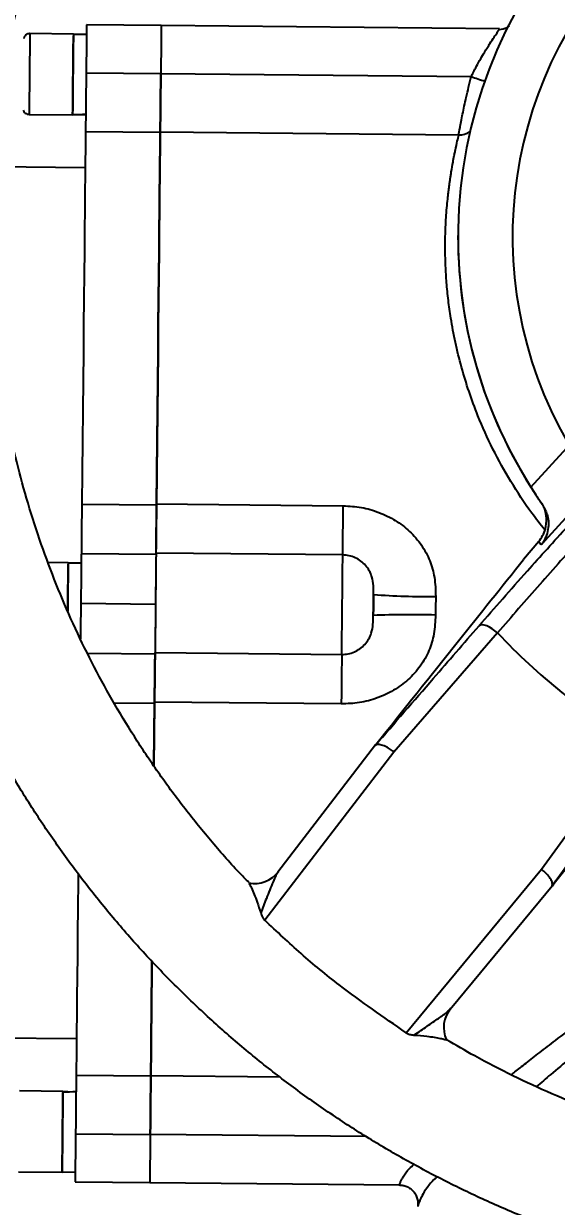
# Model space of a CAD drawing. Header units: millimetres. Extents: x 2344 to 4024, y 1094 to 2282.
# Drawn here: x 2803.4 to 2880.5, y 1290 to 1461.1 of the extents above; entities that cross this region are included whole.
import ezdxf

# ---------------------------------------------------------------- set-up
doc = ezdxf.new("R2010")
doc.units = ezdxf.units.MM
doc.layers.add('标注', color=3, linetype='Continuous', lineweight=13)
doc.styles.add('SLDTEXTSTYLE1', font='txt.shx', dxfattribs={"width": 0.7, "bigfont": 'gbcbig.shx'})
doc.dimstyles.new('SLDDIMSTYLE12$0', dxfattribs={"dimtxt": 12, "dimasz": 10, "dimexe": 0, "dimexo": 0.0625, "dimgap": 0.875, "dimtad": 1, "dimdec": 1, "dimlfac": 1.8, "dimrnd": 1e-09, "dimzin": 12, "dimdsep": 46, "dimtxsty": 'SLDTEXTSTYLE1', "dimcen": 0.09, "dimdle": 8.16, "dimclrd": 3, "dimclre": 3, "dimadec": 0, "dimazin": 3, "dimtfac": 1, "dimtdec": 1, "dimtofl": 0, "dimtmove": 0, "dimatfit": 3, "dimfxl": 0, "dimfrac": 2, "dimtolj": 1, "dimlwd": 5, "dimlwe": 5, "dimarcsym": 0})

# ---------------------------------------------------------------- blocks, each defined once
blk = doc.blocks.new('*D65')
at = {"layer": 'Defpoints', "color": 0, "transparency": 16777216}
for p in [(2933.99, 1598.79), (2933.99, 1429.84), (2676.26, 1378.19)]:
    blk.add_point(p, dxfattribs=at)
at = {"layer": '标注', "color": 3, "lineweight": 5, "transparency": 16777216}
blk.add_line((2676.26, 1378.25), (2676.26, 1598.79), dxfattribs=at)
at = {"layer": '标注', "color": 3, "linetype": 'Continuous', "lineweight": 5, "transparency": 16777216}
for p, q in [((2686.26, 1598.79), (2923.99, 1598.79)), ((2933.99, 1429.91), (2933.99, 1598.79))]:
    blk.add_line(p, q, dxfattribs=at)
at = {"layer": '标注', "color": 3, "transparency": 16777216}
for points in [[(2686.26, 1600.46), (2686.26, 1597.12), (2676.26, 1598.79)], [(2923.99, 1600.46), (2923.99, 1597.12), (2933.99, 1598.79)]]:
    blk.add_solid(points, dxfattribs=at)
at = {"layer": '标注', "color": 0, "transparency": 16777216, "insert": (2805.29, 1611.09), "char_height": 10, "attachment_point": 5, "style": 'SLDTEXTSTYLE1'}
blk.add_mtext('\\A1;{\\H2.28571x;245}', dxfattribs=at)

msp = doc.modelspace()

# ---------------------------------------------------------------- linework, layer by layer
at = {"color": 7, "linetype": 'Continuous', "lineweight": 25}
for p, q in [((2810.631, 1459.615), (2804.331, 1459.678)), ((2823.334, 1460.839), (2812.534, 1460.946)), ((2872.254, 1460.353), (2823.334, 1460.839)), ((2812.52, 1459.542), (2810.631, 1459.561)), ((2812.465, 1453.999), (2823.265, 1453.892)), ((2823.265, 1453.907), (2868.148, 1453.461)), ((2804.215, 1447.978), (2810.515, 1447.916)), ((2812.381, 1445.507), (2823.18, 1445.4)), ((2866.338, 1445.002), (2823.181, 1445.43)), ((2812.328, 1440.247), (2798.802, 1440.382)), ((2866.234, 1430.452), (2866.234, 1430.441)), ((2876.78, 1394.051), (2881.975, 1399.744)), ((2811.844, 1391.59), (2822.644, 1391.482)), ((2822.645, 1391.628), (2849.644, 1391.36)), ((2878.22, 1391.871), (2878.421, 1391.595)), ((2878.921, 1390.258), (2878.919, 1390.262)), ((2879.022, 1389.58), (2878.921, 1390.258)), ((2877.915, 1386.173), (2875.716, 1383.598)), ((2811.773, 1384.446), (2822.573, 1384.338)), ((2849.573, 1384.234), (2822.574, 1384.503)), ((2809.87, 1383.119), (2806.973, 1383.148)), ((2811.759, 1383.046), (2809.869, 1383.065)), ((2811.702, 1377.251), (2822.501, 1377.143)), ((2871.967, 1372.965), (2856.976, 1355.719)), ((2812.65, 1370.045), (2822.43, 1369.948)), ((2822.431, 1370.112), (2849.43, 1369.844)), ((2816.485, 1362.863), (2822.359, 1362.804)), ((2849.359, 1362.682), (2822.36, 1362.95)), ((2878.285, 1338.771), (2891.735, 1357.243)), ((2856.976, 1355.719), (2838.297, 1331.376)), ((2854.307, 1356.76), (2840.208, 1338.344)), ((2858.744, 1315.115), (2878.285, 1338.771)), ((2865.12, 1318.54), (2880.1, 1336.635)), ((2684.183, 1315.515), (2811.076, 1314.254)), ((2811.024, 1308.994), (2821.824, 1308.887)), ((2821.824, 1308.917), (2840.467, 1308.732)), ((2809.111, 1306.623), (2802.811, 1306.685)), ((2809.11, 1306.569), (2809.109, 1306.465)), ((2810.94, 1300.502), (2821.74, 1300.395)), ((2852.989, 1300.1), (2821.74, 1300.41)), ((2802.695, 1294.986), (2808.995, 1294.923)), ((2808.995, 1294.977), (2810.885, 1294.959)), ((2810.871, 1293.555), (2821.671, 1293.447)), ((2821.671, 1293.448), (2857.763, 1293.089))]:
    msp.add_line(p, q, dxfattribs=at)
at = {"color": 7, "linetype": 'Continuous', "lineweight": 25, "flags": 128}
for points in [[(2804.331, 1459.678), (2804.331, 1459.668), (2804.329, 1459.432), (2804.324, 1458.894), (2804.316, 1458.083), (2804.305, 1457.043), (2804.293, 1455.829), (2804.28, 1454.507), (2804.267, 1453.149), (2804.253, 1451.827), (2804.241, 1450.614), (2804.231, 1449.573), (2804.223, 1448.762), (2804.218, 1448.224), (2804.215, 1447.988), (2804.215, 1447.978)], [(2812.534, 1460.946), (2812.533, 1460.774), (2812.528, 1460.264), (2812.519, 1459.442), (2812.509, 1458.348), (2812.495, 1457.032), (2812.481, 1455.559), (2812.465, 1453.999)], [(2823.334, 1460.839), (2823.332, 1460.667), (2823.327, 1460.157), (2823.319, 1459.335), (2823.308, 1458.24), (2823.295, 1456.925), (2823.28, 1455.452), (2823.265, 1453.892)], [(2823.334, 1460.839), (2823.332, 1460.67), (2823.327, 1460.163), (2823.319, 1459.344), (2823.308, 1458.252), (2823.295, 1456.938), (2823.28, 1455.466), (2823.265, 1453.907)], [(2810.631, 1459.561), (2810.631, 1459.605), (2810.629, 1459.37), (2810.623, 1458.832), (2810.615, 1458.02), (2810.605, 1456.98), (2810.593, 1455.766), (2810.58, 1454.445), (2810.566, 1453.086), (2810.553, 1451.765), (2810.541, 1450.551), (2810.531, 1449.511), (2810.523, 1448.7), (2810.517, 1448.162), (2810.515, 1447.926), (2810.515, 1447.97)], [(2810.515, 1447.97), (2810.517, 1448.128), (2810.522, 1448.595), (2810.529, 1449.344), (2810.539, 1450.336), (2810.551, 1451.514), (2810.564, 1452.816), (2810.577, 1454.17), (2810.59, 1455.502), (2810.603, 1456.738), (2810.613, 1457.812), (2810.622, 1458.665), (2810.628, 1459.25), (2810.628, 1459.335)], [(2812.465, 1453.999), (2812.451, 1452.517), (2812.436, 1451.083), (2812.423, 1449.739), (2812.411, 1448.521), (2812.4, 1447.462), (2812.392, 1446.592), (2812.385, 1445.934), (2812.381, 1445.507)], [(2823.265, 1453.892), (2823.25, 1452.409), (2823.236, 1450.976), (2823.222, 1449.632), (2823.21, 1448.414), (2823.2, 1447.355), (2823.191, 1446.485), (2823.185, 1445.827), (2823.18, 1445.4)], [(2823.181, 1445.43), (2823.185, 1445.854), (2823.191, 1446.509), (2823.2, 1447.377), (2823.211, 1448.433), (2823.223, 1449.65), (2823.236, 1450.993), (2823.25, 1452.425), (2823.265, 1453.907)], [(2812.381, 1445.507), (2812.37, 1444.374), (2812.355, 1442.931), (2812.338, 1441.184), (2812.317, 1439.14), (2812.294, 1436.811), (2812.268, 1434.206), (2812.24, 1431.337), (2812.209, 1428.218), (2812.175, 1424.863), (2812.14, 1421.288), (2812.102, 1417.508), (2812.063, 1413.543), (2812.021, 1409.41), (2811.979, 1405.128), (2811.935, 1400.717), (2811.89, 1396.197), (2811.844, 1391.59)], [(2823.18, 1445.4), (2823.169, 1444.267), (2823.155, 1442.824), (2823.137, 1441.076), (2823.117, 1439.033), (2823.094, 1436.704), (2823.068, 1434.098), (2823.039, 1431.23), (2823.008, 1428.11), (2822.975, 1424.755), (2822.939, 1421.18), (2822.901, 1417.401), (2822.862, 1413.436), (2822.821, 1409.303), (2822.778, 1405.02), (2822.734, 1400.609), (2822.69, 1396.09), (2822.644, 1391.482)], [(2822.645, 1391.628), (2822.691, 1396.233), (2822.736, 1400.75), (2822.78, 1405.157), (2822.822, 1409.435), (2822.863, 1413.563), (2822.903, 1417.523), (2822.94, 1421.296), (2822.976, 1424.864), (2823.009, 1428.212), (2823.04, 1431.324), (2823.068, 1434.184), (2823.094, 1436.781), (2823.117, 1439.102), (2823.138, 1441.136), (2823.155, 1442.874), (2823.169, 1444.307), (2823.181, 1445.43)], [(2886.952, 1395.217), (2880.773, 1388.445), (2878.264, 1385.696)], [(2811.844, 1391.59), (2811.83, 1390.159), (2811.817, 1388.819), (2811.805, 1387.606), (2811.794, 1386.553), (2811.786, 1385.69), (2811.779, 1385.04), (2811.775, 1384.622), (2811.773, 1384.446)], [(2822.574, 1384.503), (2822.576, 1384.675), (2822.58, 1385.091), (2822.587, 1385.738), (2822.595, 1386.598), (2822.606, 1387.648), (2822.618, 1388.86), (2822.631, 1390.199), (2822.645, 1391.628)], [(2822.644, 1391.482), (2822.63, 1390.052), (2822.616, 1388.711), (2822.604, 1387.498), (2822.594, 1386.446), (2822.585, 1385.583), (2822.58, 1385.071)], [(2849.573, 1384.234), (2849.575, 1384.407), (2849.579, 1384.823), (2849.585, 1385.469), (2849.594, 1386.33), (2849.604, 1387.38), (2849.616, 1388.591), (2849.63, 1389.93), (2849.644, 1391.36)], [(2811.773, 1384.446), (2811.771, 1384.265), (2811.767, 1383.827), (2811.76, 1383.148), (2811.751, 1382.251), (2811.741, 1381.171), (2811.728, 1379.947), (2811.715, 1378.624), (2811.702, 1377.251)], [(2822.574, 1384.503), (2822.572, 1384.278), (2822.566, 1383.72), (2822.558, 1382.854), (2822.547, 1381.723), (2822.533, 1380.379), (2822.518, 1378.889), (2822.503, 1377.322), (2822.487, 1375.755), (2822.472, 1374.262), (2822.459, 1372.915), (2822.448, 1371.779), (2822.439, 1370.907), (2822.434, 1370.343), (2822.431, 1370.112)], [(2809.869, 1383.065), (2809.87, 1383.119), (2809.868, 1382.961), (2809.864, 1382.497), (2809.856, 1381.75), (2809.846, 1380.763), (2809.835, 1379.586), (2809.822, 1378.285), (2809.808, 1376.929), (2809.8, 1376.126)], [(2809.8, 1376.134), (2809.806, 1376.721), (2809.82, 1378.076), (2809.833, 1379.387), (2809.845, 1380.582), (2809.855, 1381.596), (2809.862, 1382.373), (2809.867, 1382.871), (2809.868, 1382.887)], [(2822.573, 1384.338), (2822.571, 1384.158), (2822.566, 1383.72), (2822.56, 1383.04), (2822.551, 1382.144), (2822.54, 1381.064), (2822.528, 1379.84), (2822.515, 1378.517), (2822.501, 1377.143)], [(2849.43, 1369.844), (2849.432, 1370.075), (2849.438, 1370.639), (2849.446, 1371.51), (2849.458, 1372.647), (2849.471, 1373.994), (2849.486, 1375.487), (2849.501, 1377.054), (2849.517, 1378.62), (2849.532, 1380.111), (2849.545, 1381.455), (2849.556, 1382.586), (2849.565, 1383.452), (2849.571, 1384.01), (2849.573, 1384.234)], [(2854.016, 1378.513), (2854.013, 1378.165), (2854.009, 1377.791), (2854.005, 1377.4), (2854.001, 1377), (2853.997, 1376.599), (2853.993, 1376.207), (2853.99, 1375.833), (2853.986, 1375.484)], [(2853.986, 1375.484), (2853.99, 1375.863), (2853.994, 1376.241), (2853.997, 1376.62), (2854.001, 1376.999), (2854.005, 1377.377), (2854.009, 1377.756), (2854.012, 1378.134), (2854.016, 1378.513)], [(2863.014, 1378.231), (2863.011, 1377.896), (2863.007, 1377.561), (2863.004, 1377.225), (2863.001, 1376.89), (2862.997, 1376.555), (2862.994, 1376.219), (2862.991, 1375.884), (2862.987, 1375.549)], [(2811.702, 1377.251), (2811.688, 1375.877), (2811.675, 1374.554), (2811.663, 1373.33), (2811.652, 1372.25), (2811.65, 1372.107)], [(2822.501, 1377.143), (2822.487, 1375.77), (2822.474, 1374.446), (2822.462, 1373.222), (2822.451, 1372.142), (2822.442, 1371.246), (2822.436, 1370.566), (2822.431, 1370.128), (2822.43, 1369.948)], [(2871.967, 1372.965), (2871.58, 1373.285), (2871.179, 1373.567), (2870.778, 1373.799), (2870.393, 1373.973), (2870.037, 1374.082), (2869.725, 1374.122), (2869.468, 1374.092), (2869.275, 1373.992)], [(2822.43, 1369.948), (2822.428, 1369.772), (2822.424, 1369.354), (2822.417, 1368.704), (2822.409, 1367.841), (2822.398, 1366.788), (2822.386, 1365.575), (2822.373, 1364.235), (2822.359, 1362.804)], [(2822.36, 1362.95), (2822.374, 1364.382), (2822.388, 1365.723), (2822.4, 1366.938), (2822.41, 1367.993), (2822.419, 1368.859), (2822.425, 1369.511), (2822.429, 1369.933), (2822.431, 1370.112)], [(2849.43, 1369.844), (2849.428, 1369.665), (2849.424, 1369.243), (2849.418, 1368.59), (2849.409, 1367.725), (2849.398, 1366.67), (2849.386, 1365.455), (2849.373, 1364.113), (2849.359, 1362.682)], [(2822.268, 1353.656), (2822.27, 1353.818), (2822.314, 1358.34), (2822.36, 1362.95)], [(2822.359, 1362.804), (2822.313, 1358.197), (2822.268, 1353.707)], [(2811.313, 1338.083), (2811.302, 1336.993), (2811.264, 1333.214), (2811.229, 1329.638), (2811.196, 1326.283), (2811.165, 1323.164), (2811.136, 1320.295), (2811.11, 1317.69), (2811.087, 1315.361), (2811.067, 1313.317), (2811.05, 1311.57), (2811.036, 1310.127), (2811.024, 1308.994)], [(2821.824, 1308.917), (2821.835, 1310.06), (2821.85, 1311.513), (2821.867, 1313.27), (2821.888, 1315.322), (2821.911, 1317.661), (2821.937, 1320.274), (2821.965, 1323.151), (2821.988, 1325.433)], [(2821.987, 1325.37), (2821.964, 1323.057), (2821.936, 1320.188), (2821.91, 1317.583), (2821.887, 1315.253), (2821.867, 1313.21), (2821.849, 1311.463), (2821.835, 1310.019), (2821.824, 1308.887)], [(2811.024, 1308.994), (2811.02, 1308.567), (2811.014, 1307.909), (2811.005, 1307.039), (2810.995, 1305.98), (2810.982, 1304.762), (2810.969, 1303.418), (2810.955, 1301.985), (2810.94, 1300.502)], [(2821.74, 1300.41), (2821.754, 1301.893), (2821.769, 1303.327), (2821.782, 1304.673), (2821.794, 1305.893), (2821.805, 1306.954), (2821.813, 1307.827), (2821.82, 1308.487), (2821.824, 1308.917)], [(2821.824, 1308.887), (2821.82, 1308.459), (2821.813, 1307.802), (2821.805, 1306.932), (2821.794, 1305.873), (2821.782, 1304.654), (2821.769, 1303.31), (2821.754, 1301.877), (2821.74, 1300.395)], [(2808.995, 1294.977), (2808.996, 1295.034), (2808.999, 1295.378), (2809.006, 1296.017), (2809.014, 1296.917), (2809.025, 1298.027), (2809.038, 1299.287), (2809.051, 1300.629), (2809.065, 1301.979), (2809.077, 1303.262), (2809.089, 1304.41), (2809.098, 1305.358), (2809.105, 1306.056), (2809.109, 1306.465)], [(2809.11, 1306.569), (2809.111, 1306.613), (2809.11, 1306.534), (2809.106, 1306.144), (2809.099, 1305.465), (2809.09, 1304.533), (2809.079, 1303.398), (2809.066, 1302.122), (2809.053, 1300.773)], [(2809.053, 1300.773), (2809.039, 1299.424), (2809.027, 1298.148), (2809.015, 1297.013), (2809.006, 1296.081), (2808.999, 1295.402), (2808.996, 1295.012), (2808.995, 1294.933), (2808.995, 1294.977)], [(2810.94, 1300.502), (2810.925, 1298.942), (2810.91, 1297.469), (2810.897, 1296.154), (2810.886, 1295.059), (2810.878, 1294.237), (2810.873, 1293.727), (2810.871, 1293.555)], [(2821.74, 1300.41), (2821.724, 1298.85), (2821.71, 1297.376), (2821.697, 1296.058), (2821.686, 1294.961), (2821.677, 1294.136), (2821.672, 1293.623), (2821.671, 1293.448), (2821.671, 1293.448)], [(2821.74, 1300.395), (2821.724, 1298.835), (2821.709, 1297.362), (2821.696, 1296.046), (2821.686, 1294.951), (2821.677, 1294.129), (2821.672, 1293.62), (2821.671, 1293.447)]]:
    msp.add_lwpolyline(points, dxfattribs=at)
at = {"color": 7, "linetype": 'Continuous', "lineweight": 25}
for centre, radius, start, end in [((2933.734, 1430.28), 67.5, 130.5515, 212.46111), ((2933.733, 1430.278), 59.613, 133.09211, 209.9183), ((2885.783, 1502.271), 51.897, 250.13582, 252.41221), ((2866.393, 1447.714), 2.713, 268.83031, 305.65037), ((2933.734, 1430.269), 67.5, 179.85416, 214.67082), ((2861.813, 1483.709), 105.485, 265.76119, 270.65234), ((2859.429, 1243.803), 131.794, 88.4528, 92.36682), ((2933.734, 1430.342), 84.305, 222.88982, 240.12065), ((2836.889, 1340.919), 4.202, 257.62568, 323.26961), ((2868.371, 1315.881), 4.202, 139.73951, 205.37948)]:
    msp.add_arc(centre, radius, start, end, dxfattribs=at)
for centre, major_axis, ratio, start_param, end_param in [((2810.573, 1453.766), (10.038, -0.1), 0.5773555, 4.712389, 4.9017857), ((2812.463, 1453.747), (10.038, -0.1), 0.5773555, 4.6181155, 4.712389), ((2810.943, 1300.754), (10.039, -0.1), 0.577345, 1.5707963, 1.7601929), ((2809.053, 1300.773), (10.039, -0.1), 0.577345, 1.4765243, 1.5707963)]:
    msp.add_ellipse(centre, major_axis=major_axis, ratio=ratio, start_param=start_param, end_param=end_param, dxfattribs=at)
for points, knots in [([(2782.105, 1453.029), (2781.937, 1451.848), (2781.46, 1448.487), (2780.892, 1442.919), (2780.491, 1436.328), (2780.378, 1429.725), (2780.548, 1423.123), (2781.002, 1416.535), (2781.74, 1409.973), (2782.76, 1403.448), (2784.059, 1396.973), (2785.636, 1390.56), (2787.488, 1384.221), (2789.611, 1377.968), (2792.001, 1371.812), (2794.654, 1365.764), (2797.565, 1359.837), (2800.728, 1354.04), (2804.138, 1348.384), (2807.789, 1342.881), (2811.672, 1337.54), (2815.783, 1332.371), (2820.112, 1327.384), (2824.651, 1322.588), (2829.393, 1317.992), (2834.328, 1313.604), (2839.448, 1309.432), (2844.743, 1305.485), (2850.202, 1301.77), (2855.817, 1298.293), (2861.576, 1295.061), (2867.468, 1292.08), (2873.484, 1289.355), (2879.611, 1286.892), (2885.839, 1284.695), (2892.156, 1282.768), (2898.549, 1281.115), (2905.008, 1279.739), (2911.52, 1278.641), (2918.073, 1277.826), (2924.656, 1277.293), (2931.255, 1277.044), (2937.859, 1277.08), (2944.455, 1277.399), (2951.031, 1278.003), (2957.575, 1278.889), (2964.075, 1280.055), (2970.519, 1281.501), (2976.895, 1283.223), (2983.19, 1285.217), (2989.394, 1287.481), (2995.494, 1290.01), (3001.48, 1292.799), (3007.341, 1295.843), (3013.065, 1299.137), (3018.642, 1302.674), (3024.061, 1306.447), (3029.313, 1310.451), (3034.387, 1314.677), (3039.275, 1319.118), (3043.968, 1323.765), (3048.456, 1328.609), (3052.731, 1333.642), (3056.785, 1338.855), (3060.612, 1344.238), (3064.203, 1349.78), (3067.552, 1355.471), (3070.653, 1361.302), (3073.5, 1367.26), (3076.088, 1373.336), (3078.412, 1379.518), (3080.467, 1385.793), (3082.251, 1392.152), (3083.759, 1398.581), (3084.989, 1405.07), (3085.939, 1411.605), (3086.606, 1418.175), (3086.99, 1424.768), (3087.089, 1431.371), (3086.905, 1437.972), (3086.436, 1444.559), (3085.684, 1451.12), (3084.65, 1457.643), (3083.337, 1464.114), (3081.746, 1470.524), (3079.88, 1476.859), (3077.744, 1483.108), (3075.34, 1489.259), (3072.674, 1495.3), (3069.751, 1501.222), (3066.575, 1507.012), (3063.153, 1512.66), (3059.49, 1518.155), (3055.595, 1523.488), (3051.474, 1528.648), (3047.134, 1533.626), (3042.584, 1538.412), (3037.832, 1542.998), (3032.887, 1547.375), (3027.758, 1551.535), (3022.455, 1555.471), (3016.988, 1559.175), (3011.366, 1562.639), (3005.6, 1565.859), (2999.701, 1568.827), (2993.679, 1571.539), (2987.547, 1573.989), (2981.314, 1576.172), (2974.994, 1578.086), (2968.596, 1579.725), (2962.135, 1581.087), (2955.62, 1582.17), (2949.065, 1582.972), (2942.482, 1583.49), (2935.882, 1583.725), (2929.278, 1583.675), (2922.683, 1583.341), (2916.108, 1582.724), (2909.565, 1581.823), (2903.068, 1580.643), (2896.627, 1579.183), (2890.256, 1577.448), (2883.965, 1575.439), (2877.766, 1573.162), (2871.671, 1570.62), (2865.691, 1567.818), (2859.837, 1564.761), (2854.12, 1561.455), (2848.551, 1557.906), (2843.14, 1554.121), (2837.896, 1550.106), (2832.831, 1545.869), (2827.953, 1541.418), (2823.27, 1536.761), (2818.793, 1531.906), (2814.529, 1526.864), (2810.486, 1521.642), (2806.671, 1516.252), (2803.092, 1510.702), (2799.755, 1505.003), (2796.667, 1499.166), (2793.832, 1493.201), (2791.258, 1487.12), (2788.947, 1480.933), (2786.905, 1474.653), (2785.135, 1468.291), (2783.643, 1461.858), (2782.68, 1456.758), (2782.225, 1453.806), (2782.105, 1453.029)], [0, 0, 0, 0, 0.00371707, 0.01057073, 0.01742476, 0.02427878, 0.03113281, 0.03798684, 0.04484087, 0.0516949, 0.05854893, 0.06540296, 0.07225699, 0.07911102, 0.08596505, 0.09281907, 0.0996731, 0.10652713, 0.11338116, 0.12023519, 0.12708922, 0.13394325, 0.14079728, 0.14765131, 0.15450534, 0.16135937, 0.1682134, 0.17506743, 0.18192146, 0.18877549, 0.19562952, 0.20248355, 0.20933758, 0.21619161, 0.22304564, 0.22989967, 0.2367537, 0.24360773, 0.25046176, 0.25731579, 0.26416982, 0.27102385, 0.27787788, 0.28473191, 0.29158594, 0.29843997, 0.305294, 0.31214803, 0.31900206, 0.32585609, 0.33271012, 0.33956415, 0.34641818, 0.35327221, 0.36012624, 0.36698027, 0.3738343, 0.38068833, 0.38754236, 0.39439639, 0.40125042, 0.40810445, 0.41495848, 0.42181251, 0.42866653, 0.43552056, 0.44237459, 0.44922862, 0.45608265, 0.46293668, 0.46979071, 0.47664474, 0.48349877, 0.4903528, 0.49720683, 0.50406086, 0.51091488, 0.51776891, 0.52462294, 0.53147697, 0.538331, 0.54518503, 0.55203906, 0.55889309, 0.56574712, 0.57260114, 0.57945517, 0.5863092, 0.59316323, 0.60001726, 0.60687129, 0.61372532, 0.62057935, 0.62743338, 0.63428741, 0.64114144, 0.64799547, 0.6548495, 0.66170352, 0.66855755, 0.67541158, 0.68226561, 0.68911964, 0.69597367, 0.7028277, 0.70968173, 0.71653576, 0.72338979, 0.73024382, 0.73709785, 0.74395188, 0.75080591, 0.75765994, 0.76451397, 0.771368, 0.77822203, 0.78507606, 0.79193009, 0.79878412, 0.80563816, 0.81249219, 0.81934622, 0.82620025, 0.83305428, 0.83990831, 0.84676234, 0.85361637, 0.8604704, 0.86732443, 0.87417846, 0.88103249, 0.88788652, 0.89474054, 0.90159457, 0.9084486, 0.91530263, 0.92215666, 0.92901069, 0.93586472, 0.94271875, 0.94957278, 0.95642681, 0.96328084, 0.97013487, 0.9769889, 0.98384293, 0.99069696, 0.99755098, 1, 1, 1, 1]), ([(2799.908, 1450.37), (2800.071, 1451.411), (2800.554, 1454.494), (2801.566, 1459.585), (2803.04, 1465.611), (2804.793, 1471.563), (2806.815, 1477.428), (2809.104, 1483.195), (2811.655, 1488.85), (2814.463, 1494.383), (2817.521, 1499.781), (2820.823, 1505.034), (2824.363, 1510.13), (2828.132, 1515.058), (2832.123, 1519.808), (2836.328, 1524.37), (2840.737, 1528.735), (2845.342, 1532.894), (2850.133, 1536.836), (2855.097, 1540.558), (2860.235, 1544.033), (2864.409, 1546.649), (2866.914, 1548.017), (2867.605, 1548.394)], [0, 0, 0, 0, 0.0256152, 0.0758882, 0.1261644, 0.1764406, 0.2267168, 0.2769931, 0.3272693, 0.3775455, 0.4278218, 0.478098, 0.5283742, 0.5786505, 0.6289267, 0.6792029, 0.7294791, 0.7797554, 0.8300316, 0.8803078, 0.930584, 0.9808603, 1, 1, 1, 1]), ([(2804.328, 1459.67), (2804.226, 1459.664), (2804.034, 1459.653), (2803.797, 1459.521), (2803.629, 1459.365), (2803.525, 1459.205), (2803.468, 1459.074), (2803.451, 1458.997), (2803.445, 1458.971)], [0, 0, 0, 0, 0.2465301, 0.4681038, 0.6517005, 0.8067896, 0.9342263, 1, 1, 1, 1]), ([(2868.148, 1453.461), (2868.251, 1453.666), (2868.502, 1454.168), (2868.96, 1455.038), (2869.495, 1456.009), (2870.027, 1456.918), (2870.471, 1457.645), (2870.956, 1458.406), (2871.36, 1459.024), (2871.684, 1459.507), (2871.966, 1459.92), (2872.09, 1460.099), (2872.176, 1460.223)], [0, 0, 0, 0, 0.0656593, 0.1605234, 0.284572, 0.3953036, 0.4899407, 0.5685025, 0.718524, 0.7880776, 0.8540971, 1, 1, 1, 1]), ([(2872.176, 1460.223), (2872.176, 1460.223), (2872.27, 1460.36), (2872.264, 1460.356), (2872.259, 1460.352)], [0, 0, 0, 0, 0.00326412, 1, 1, 1, 1]), ([(2873.702, 1460.806), (2873.573, 1460.704), (2873.165, 1460.382), (2872.578, 1460.286), (2872.177, 1460.22)], [0, 0, 0, 0, 0.3171867, 1, 1, 1, 1]), ([(2866.338, 1445.002), (2866.388, 1445.302), (2866.489, 1445.905), (2866.873, 1447.91), (2867.422, 1450.48), (2867.898, 1452.433), (2868.148, 1453.461)], [0, 0, 0, 0, 0.249588, 0.5005172, 0.7370806, 1, 1, 1, 1]), ([(2836.009, 1336.839), (2835.525, 1337.332), (2833.593, 1339.301), (2830.423, 1342.945), (2826.513, 1347.76), (2822.843, 1352.763), (2819.402, 1357.926), (2816.202, 1363.241), (2813.248, 1368.698), (2810.548, 1374.284), (2808.107, 1379.987), (2805.93, 1385.797), (2804.021, 1391.701), (2802.384, 1397.685), (2801.024, 1403.739), (2799.943, 1409.848), (2799.142, 1416), (2798.624, 1422.183), (2798.391, 1428.383), (2798.441, 1434.587), (2798.779, 1440.782), (2799.296, 1446.045), (2799.747, 1449.231), (2799.908, 1450.37)], [0, 0, 0, 0, 0.0168019, 0.0670767, 0.1173514, 0.1676261, 0.2179009, 0.2681756, 0.3184503, 0.3687251, 0.4189998, 0.4692745, 0.5195493, 0.569824, 0.6200987, 0.6703735, 0.7206482, 0.770923, 0.8211977, 0.8714724, 0.9217472, 0.9720219, 1, 1, 1, 1]), ([(2803.385, 1448.597), (2803.406, 1448.53), (2803.458, 1448.366), (2803.654, 1448.165), (2803.914, 1448.009), (2804.11, 1447.993), (2804.204, 1447.986)], [0, 0, 0, 0, 0.1899329, 0.4670784, 0.7451475, 1, 1, 1, 1]), ([(2878.809, 1387.865), (2878.163, 1388.666), (2876.359, 1390.902), (2873.825, 1394.829), (2871.207, 1399.559), (2869.244, 1403.945), (2867.78, 1407.916), (2866.698, 1411.46), (2865.825, 1415.017), (2865.222, 1418.236), (2864.822, 1421.121), (2864.573, 1423.645), (2864.428, 1426.073), (2864.373, 1428.414), (2864.395, 1430.384), (2864.459, 1432.051), (2864.541, 1433.438), (2864.647, 1434.771), (2864.748, 1435.782), (2864.829, 1436.499), (2864.889, 1436.99), (2864.954, 1437.499), (2865.025, 1438.024), (2865.101, 1438.561), (2865.183, 1439.108), (2865.322, 1439.979), (2865.493, 1440.974), (2865.671, 1441.917), (2865.779, 1442.448), (2865.831, 1442.696), (2865.847, 1442.77), (2865.852, 1442.795), (2865.854, 1442.803), (2865.854, 1442.806), (2865.854, 1442.808), (2865.855, 1442.808), (2865.855, 1442.808), (2865.855, 1442.808), (2865.855, 1442.808), (2865.855, 1442.808), (2865.954, 1443.286), (2866.132, 1444.105), (2866.273, 1444.717), (2866.338, 1445.002)], [0, 0, 0, 0, 0.0356102, 0.099481, 0.1633363, 0.2276723, 0.274271, 0.3218533, 0.3705812, 0.4206059, 0.4583256, 0.4973133, 0.535566, 0.5736756, 0.6138984, 0.6391603, 0.665828, 0.6939047, 0.7198606, 0.730252, 0.7413303, 0.7530952, 0.765547, 0.7786857, 0.7925112, 0.8070237, 0.8470385, 0.8764858, 0.8953644, 0.9008402, 0.9027525, 0.9033313, 0.9035352, 0.903615, 0.9036483, 0.9036625, 0.9036687, 0.9036714, 0.9036726, 0.9036732, 0.9036736, 0.9553119, 1, 1, 1, 1]), ([(2878.421, 1391.595), (2878.104, 1392.052), (2877.561, 1392.838), (2877.01, 1393.694), (2876.78, 1394.051)], [0, 0, 0, 0, 0.58280352, 1, 1, 1, 1]), ([(2849.644, 1391.36), (2850.525, 1391.307), (2852.287, 1391.202), (2854.837, 1390.45), (2857.203, 1389.303), (2859.293, 1387.702), (2860.728, 1386.055), (2861.634, 1384.565), (2862.349, 1383.032), (2862.933, 1380.908), (2862.986, 1379.154), (2863.014, 1378.231)], [0, 0, 0, 0, 0.12570184, 0.25108759, 0.37705881, 0.50049463, 0.62628751, 0.6881203, 0.75018073, 0.86847561, 1, 1, 1, 1]), ([(3063.633, 1392.508), (3063.622, 1392.464), (3063.076, 1390.423), (3061.745, 1386.456), (3059.623, 1380.628), (3057.204, 1374.914), (3054.534, 1369.313), (3051.608, 1363.842), (3048.435, 1358.51), (3045.021, 1353.33), (3041.373, 1348.311), (3037.499, 1343.465), (3033.408, 1338.801), (3029.106, 1334.33), (3024.604, 1330.06), (3019.912, 1326.002), (3015.038, 1322.162), (3009.993, 1318.55), (3004.789, 1315.173), (2999.435, 1312.038), (2993.943, 1309.152), (2988.324, 1306.52), (2982.591, 1304.149), (2976.755, 1302.043), (2970.828, 1300.206), (2964.824, 1298.643), (2958.755, 1297.357), (2952.633, 1296.35), (2946.471, 1295.625), (2940.282, 1295.183), (2934.08, 1295.024), (2927.877, 1295.151), (2921.686, 1295.561), (2915.52, 1296.255), (2909.393, 1297.231), (2903.317, 1298.486), (2897.305, 1300.018), (2891.369, 1301.824), (2885.523, 1303.901), (2879.777, 1306.242), (2874.149, 1308.851), (2869.071, 1311.458), (2865.938, 1313.307), (2864.586, 1314.105)], [0, 0, 0, 0, 0.0005527, 0.0256902, 0.0508276, 0.0759651, 0.1011026, 0.1262401, 0.1513776, 0.1765151, 0.2016526, 0.2267901, 0.2519275, 0.277065, 0.3022025, 0.32734, 0.3524775, 0.377615, 0.4027524, 0.4278899, 0.4530274, 0.4781649, 0.5033024, 0.5284399, 0.5535773, 0.5787148, 0.6038523, 0.6289898, 0.6541273, 0.6792648, 0.7044022, 0.7295397, 0.7546772, 0.7798147, 0.8049522, 0.8300897, 0.8552271, 0.8803646, 0.9055021, 0.9306396, 0.9557771, 0.9809145, 1, 1, 1, 1]), ([(2878.22, 1391.871), (2878.375, 1391.62), (2878.687, 1391.118), (2878.842, 1390.547), (2878.919, 1390.262)], [0, 0, 0, 0, 0.4993287, 1, 1, 1, 1]), ([(2878.421, 1391.595), (2878.69, 1391.103), (2879.314, 1389.962), (2879.363, 1388.388), (2879.065, 1387.056), (2878.661, 1386.241), (2878.359, 1385.817), (2878.266, 1385.699), (2878.264, 1385.696)], [0, 0, 0, 0, 0.2219509, 0.5150593, 0.7160023, 0.9171357, 0.9981789, 1, 1, 1, 1]), ([(2877.915, 1386.173), (2878.302, 1386.741), (2878.983, 1387.739), (2879.01, 1389.026), (2879.022, 1389.58)], [0, 0, 0, 0, 0.5693211, 1, 1, 1, 1]), ([(2869.275, 1373.992), (2870.405, 1375.29), (2872.658, 1377.876), (2875.997, 1381.637), (2879.152, 1385.151), (2881.12, 1387.314), (2882.107, 1388.399)], [0, 0, 0, 0, 0.2800318, 0.5584059, 0.7786039, 1, 1, 1, 1]), ([(2884.025, 1386.653), (2883.04, 1385.557), (2881.028, 1383.318), (2878.006, 1379.909), (2874.938, 1376.411), (2872.969, 1374.128), (2871.967, 1372.965)], [0, 0, 0, 0, 0.2354218, 0.4805713, 0.7354356, 1, 1, 1, 1]), ([(2878.264, 1385.696), (2878.188, 1385.799), (2878.071, 1385.958), (2877.955, 1386.117), (2877.915, 1386.173)], [0, 0, 0, 0, 0.6519025, 1, 1, 1, 1]), ([(2854.016, 1378.513), (2854.025, 1379.369), (2854.036, 1380.529), (2853.437, 1381.964), (2852.89, 1382.74), (2852.204, 1383.38), (2851.4, 1383.856), (2850.509, 1384.167), (2849.886, 1384.212), (2849.573, 1384.234)], [0, 0, 0, 0, 0.32946665, 0.44678333, 0.55913793, 0.66987883, 0.78033874, 0.88988646, 1, 1, 1, 1]), ([(2854.361, 1356.829), (2858.335, 1361.811), (2865.433, 1370.708), (2872.574, 1379.66), (2875.716, 1383.598)], [0, 0, 0, 0, 0.5600004, 1, 1, 1, 1]), ([(2862.987, 1375.549), (2862.941, 1374.63), (2862.854, 1372.884), (2862.109, 1370.36), (2860.845, 1368.103), (2859.085, 1366.155), (2856.958, 1364.588), (2854.567, 1363.484), (2852.002, 1362.785), (2850.242, 1362.716), (2849.359, 1362.682)], [0, 0, 0, 0, 0.1310505, 0.2489112, 0.3728484, 0.4989176, 0.6229809, 0.7492895, 0.8742213, 1, 1, 1, 1]), ([(2849.43, 1369.844), (2849.742, 1369.86), (2850.366, 1369.893), (2851.262, 1370.185), (2852.077, 1370.647), (2852.778, 1371.274), (2853.339, 1372.043), (2853.967, 1373.466), (2853.978, 1374.628), (2853.986, 1375.484)], [0, 0, 0, 0, 0.1096441, 0.2195778, 0.3299111, 0.4410106, 0.5536428, 0.6710933, 1, 1, 1, 1]), ([(2854.257, 1356.679), (2857.061, 1359.91), (2862.067, 1365.68), (2867.072, 1371.452), (2869.275, 1373.992)], [0, 0, 0, 0, 0.56, 1, 1, 1, 1]), ([(2901.234, 1363.135), (2897.252, 1358.144), (2890.142, 1349.23), (2883.072, 1340.368), (2879.961, 1336.469)], [0, 0, 0, 0, 0.5600001, 1, 1, 1, 1]), ([(2854.361, 1356.829), (2854.321, 1356.778), (2854.267, 1356.711), (2854.243, 1356.672), (2854.247, 1356.671), (2854.254, 1356.676), (2854.257, 1356.679)], [0, 0, 0, 0, 0.6196275, 0.8294119, 0.9175065, 1, 1, 1, 1]), ([(2856.976, 1355.719), (2856.949, 1355.741), (2856.873, 1355.805), (2856.611, 1356.013), (2856.093, 1356.367), (2855.485, 1356.661), (2855, 1356.793), (2854.577, 1356.839), (2854.383, 1356.742), (2854.257, 1356.679)], [0, 0, 0, 0, 0.0260682, 0.0753319, 0.2510276, 0.500322, 0.6321635, 0.7609991, 1, 1, 1, 1]), ([(2893.347, 1354.848), (2890.824, 1351.392), (2886.32, 1345.221), (2881.818, 1339.051), (2879.838, 1336.335)], [0, 0, 0, 0, 0.56, 1, 1, 1, 1]), ([(2840.257, 1338.406), (2840.144, 1338.232), (2839.899, 1337.855), (2839.332, 1336.553), (2838.601, 1334.733), (2837.98, 1333.138), (2837.703, 1332.428)], [0, 0, 0, 0, 0.143983, 0.3135436, 0.6943381, 1, 1, 1, 1]), ([(2879.838, 1336.335), (2879.87, 1336.473), (2879.92, 1336.684), (2879.779, 1337.086), (2879.54, 1337.53), (2879.116, 1338.057), (2878.654, 1338.482), (2878.393, 1338.69), (2878.313, 1338.751), (2878.285, 1338.771)], [0, 0, 0, 0, 0.2389974, 0.3678339, 0.4996781, 0.7489725, 0.9246802, 0.9739406, 1, 1, 1, 1]), ([(2835.989, 1336.814), (2836.005, 1336.787), (2836.049, 1336.713), (2836.373, 1336.076), (2836.775, 1335.138), (2837.237, 1333.916), (2837.539, 1332.963), (2837.706, 1332.436)], [0, 0, 0, 0, 0.1173089, 0.3102513, 0.5202168, 0.7349424, 1, 1, 1, 1]), ([(2873.925, 1309.014), (2874.097, 1309.151), (2874.696, 1309.627), (2876.065, 1310.704), (2878.022, 1312.227), (2880.514, 1314.138), (2883.577, 1316.447), (2887.284, 1319.163), (2891.049, 1321.814), (2894.706, 1324.292), (2898.132, 1326.508), (2901.662, 1328.66), (2905.384, 1330.771), (2909.229, 1332.775), (2913.313, 1334.647), (2917.504, 1336.279), (2920.478, 1337.102), (2921.936, 1337.506)], [0, 0, 0, 0, 0.0258071, 0.0898382, 0.1553441, 0.2226077, 0.3074288, 0.3937665, 0.4820441, 0.5485937, 0.613816, 0.6778832, 0.7409768, 0.8078668, 0.8702442, 0.9363834, 1, 1, 1, 1]), ([(2879.838, 1336.335), (2879.836, 1336.331), (2879.832, 1336.323), (2879.835, 1336.32), (2879.867, 1336.351), (2879.921, 1336.419), (2879.961, 1336.469)], [0, 0, 0, 0, 0.0824935, 0.1705882, 0.3803725, 1, 1, 1, 1]), ([(2922.401, 1336), (2921.611, 1335.771), (2919.997, 1335.305), (2917.595, 1334.442), (2915.248, 1333.483), (2913.018, 1332.457), (2910.856, 1331.365), (2908.63, 1330.158), (2906.782, 1329.091), (2905.322, 1328.212), (2904.263, 1327.559), (2903.131, 1326.844), (2901.928, 1326.067), (2900.659, 1325.228), (2898.989, 1324.095), (2897.142, 1322.804), (2895.576, 1321.675), (2894.624, 1320.975), (2894.127, 1320.606), (2893.707, 1320.293), (2893.364, 1320.035), (2892.399, 1319.311), (2890.859, 1318.145), (2888.831, 1316.574), (2887, 1315.125), (2885.354, 1313.799), (2883.883, 1312.595), (2881.916, 1310.971), (2879.675, 1309.102), (2878.246, 1307.882), (2877.579, 1307.312)], [0, 0, 0, 0, 0.0370545, 0.0756971, 0.1160017, 0.1533462, 0.1893514, 0.2292524, 0.2730648, 0.2915422, 0.311745, 0.3336737, 0.3573287, 0.3827103, 0.4098188, 0.4595141, 0.4987785, 0.5115638, 0.5226798, 0.5321266, 0.5399042, 0.5460126, 0.5981185, 0.6476033, 0.6944763, 0.7387488, 0.780434, 0.8195477, 0.9156257, 1, 1, 1, 1]), ([(2837.713, 1332.414), (2837.771, 1332.248), (2837.872, 1331.956), (2838.089, 1331.594), (2838.246, 1331.429), (2838.297, 1331.376)], [0, 0, 0, 0, 0.4689801, 0.8284703, 1, 1, 1, 1]), ([(2858.744, 1315.115), (2855.475, 1317.359), (2850.246, 1320.948), (2843.514, 1326.504), (2840.038, 1329.75), (2838.297, 1331.376)], [0, 0, 0, 0, 0.45458064, 0.72692318, 1, 1, 1, 1]), ([(2859.923, 1314.785), (2860.548, 1315.21), (2861.772, 1316.042), (2863.385, 1317.162), (2864.61, 1318.032), (2865.019, 1318.448), (2865.165, 1318.597)], [0, 0, 0, 0, 0.3035386, 0.5944179, 0.8555763, 1, 1, 1, 1]), ([(2858.744, 1315.115), (2858.878, 1315.043), (2859.2, 1314.871), (2859.617, 1314.801), (2859.872, 1314.781), (2859.945, 1314.775)], [0, 0, 0, 0, 0.33390216, 0.80874156, 1, 1, 1, 1]), ([(2859.911, 1314.777), (2860.528, 1314.726), (2861.925, 1314.61), (2863.444, 1314.361), (2864.306, 1314.162), (2864.566, 1314.084), (2864.573, 1314.081), (2864.575, 1314.081)], [0, 0, 0, 0, 0.2975459, 0.6742449, 0.8385185, 0.958082, 1, 1, 1, 1]), ([(2857.763, 1293.093), (2857.762, 1293.091), (2857.715, 1292.976), (2857.831, 1293.291), (2858.061, 1293.783), (2858.417, 1294.431), (2858.951, 1295.252), (2859.644, 1295.878), (2859.863, 1296.076)], [0, 0, 0, 0, 0.0033627, 0.3116232, 0.4505974, 0.5802832, 0.8672917, 1, 1, 1, 1]), ([(2863.248, 1294.268), (2863.125, 1294.168), (2862.511, 1293.664), (2861.7, 1292.652), (2861.12, 1291.691), (2860.816, 1291.065), (2860.596, 1290.551), (2860.437, 1290.096), (2860.416, 1290.029), (2860.406, 1289.995)], [0, 0, 0, 0, 0.047383, 0.2375184, 0.4235309, 0.519567, 0.6189565, 0.8078628, 1, 1, 1, 1]), ([(2857.761, 1293.089), (2857.938, 1293.077), (2858.303, 1293.053), (2858.844, 1292.872), (2859.359, 1292.575), (2859.805, 1292.158), (2860.147, 1291.652), (2860.36, 1291.097), (2860.454, 1290.536), (2860.421, 1290.171), (2860.406, 1289.994)], [0, 0, 0, 0, 0.114964, 0.2381171, 0.3674061, 0.4999968, 0.6325878, 0.761878, 0.8850331, 1, 1, 1, 1])]:
    msp.add_open_spline(points, degree=3, knots=knots, dxfattribs=at)

# ---------------------------------------------------------------- dimensions: what is measured, and where the dimension line sits
at = {"layer": '标注'}
dim = msp.add_linear_dim(base=(2933.991, 1598.79), p1=(2676.256, 1378.19), p2=(2933.991, 1429.844), text='{\\H2.28571x;245}', dimstyle='SLDDIMSTYLE12$0', override={"dimtxt": 10, "dimtdec": 3, "dimtzin": 0}, dxfattribs=at)
dim.commit()
dim.dimension.update_dxf_attribs({"geometry": '*D65', "text_midpoint": (2805.295, 1598.79), "dimtype": 160})

doc.saveas('drawing.dxf')
